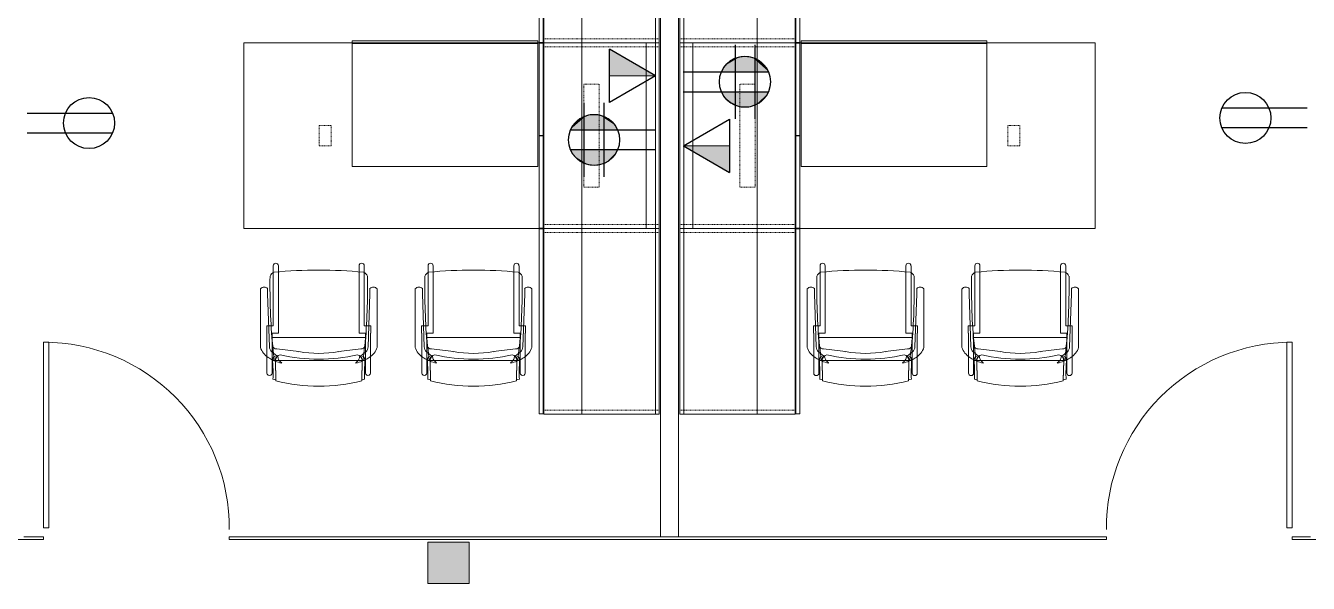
# Model space of a CAD drawing. Header units: inches. Extents: x 0 to 1865, y 0 to 1094.
# Drawn here: x 215 to 463.7, y 853.5 to 961.6 of the extents above; entities that cross this region are included whole.
import ezdxf

# ---------------------------------------------------------------- set-up
doc = ezdxf.new("R2010")
doc.units = ezdxf.units.IN
doc.header["$MEASUREMENT"] = 0
doc.linetypes.add('Dash', pattern=[0.25, 0.125, -0.125])
for name, color, linetype, lineweight in [('A-ANNO-NOTE', 131, 'Continuous', 9), ('A-DOOR', 31, 'Continuous', 13), ('A-WALL', 113, 'Continuous', 13), ('I-FURN', 30, 'Continuous', 9), ('I-FURN-PNLS', 30, 'Continuous', 9), ('I-WALL', 2, 'Continuous', 13), ('S-COLS', 52, 'Continuous', 13)]:
    doc.layers.add(name, color=color, linetype=linetype, lineweight=lineweight)

# ---------------------------------------------------------------- blocks, each defined once
blk = doc.blocks.new('Concrete-Rectangular-Column - 8x8-7061903-Level 05 POWER _ SIGNAL')
at = {"layer": 'S-COLS', "lineweight": 9}
blk.add_hatch(color=7, dxfattribs=at).paths.add_polyline_path([(4, -4), (4, 4), (-4, 4), (-4, -4)], flags=0)
at = {"layer": 'S-COLS', "color": 8, "lineweight": 20}
for p, q in [((4, 4), (-4, 4)), ((-4, 4), (-4, -4)), ((4, -4), (4, 4)), ((-4, -4), (4, -4))]:
    blk.add_line(p, q, dxfattribs=at)
blk = doc.blocks.new('F - EXECUTIVE DESK 2 - F - EXECUTIVE DESK 2-V19-Level 05 POWER _ SIGNAL')
at = {"layer": 'I-FURN'}
for p, q in [((59.5, 36.37), (23.5, 36.37)), ((23.5, 36), (23.5, 36.37)), ((23.5, 36.37), (23.5, 36.17)), ((23.5, 36), (23.5, 36.18)), ((23.5, 36.18), (23.5, 36.13)), ((23.5, 36.1), (23.5, 36)), ((23.5, 36.08), (23.5, 36.02)), ((23.5, 36), (23.5, 35.87)), ((23.5, 35.87), (23.5, 36)), ((23.5, 35.93), (23.5, 35.99)), ((23.5, 35.99), (23.5, 35.87)), ((23.5, 35.87), (23.5, 35.93)), ((23.5, 12), (23.5, 35.87)), ((23.5, 35.87), (59.5, 35.87)), ((23.5, 35.87), (59.5, 35.87)), ((23.5, 35.86), (23.5, 12)), ((59.5, 36.17), (59.5, 36.37)), ((59.5, 36.37), (59.5, 36)), ((59.5, 36.13), (59.5, 36.18)), ((59.5, 36.18), (59.5, 36)), ((59.5, 36), (59.5, 36.1)), ((59.5, 36.02), (59.5, 36.08)), ((59.5, 36), (59.5, 35.87)), ((59.5, 35.87), (59.5, 36)), ((59.5, 35.87), (59.5, 35.99)), ((59.5, 35.99), (59.5, 35.93)), ((59.5, 35.93), (59.5, 35.87)), ((59.5, 35.87), (59.5, 12)), ((59.5, 12), (59.5, 35.86)), ((59.5, 12), (23.5, 12)), ((59.5, 12), (23.5, 12))]:
    blk.add_line(p, q, dxfattribs=at)
at = {"layer": 'I-FURN-PNLS'}
for p, q in [((0, 72), (0, 0)), ((0, 72), (0, 0)), ((0, 72), (0, 0)), ((0, 72), (0, 0)), ((0, 72), (0, 36)), ((0.75, 0), (0.75, 72)), ((0.75, 0), (0.75, 72)), ((0.75, 0), (0.75, 72)), ((15, 0), (15, 72)), ((22.38, 36), (22.38, 72)), ((22.38, 36), (22.38, 72)), ((22.5, 71.94), (22.5, 36.06)), ((23.25, 36.06), (23.25, 71.94)), ((0, 36), (0.75, 36)), ((0, 36), (0, 0)), ((0.75, 36), (0, 36)), ((0.75, 36), (2.5, 36)), ((2.5, 36), (0.75, 36)), ((15, 36), (2.5, 36)), ((2.5, 36), (2.5, 0)), ((2.5, 36), (15, 36)), ((15, 36), (2.5, 36)), ((80.5, 36), (15, 36)), ((15, 36), (22.38, 36)), ((22.38, 36), (15, 36)), ((22.38, 0), (22.38, 36)), ((22.38, 0), (22.38, 36)), ((22.5, 36.06), (23.25, 36.06)), ((23.25, 35.94), (22.5, 35.94)), ((22.5, 35.94), (22.5, 18.06)), ((23.25, 18.06), (23.25, 35.94)), ((59.5, 36.37), (23.5, 36.37)), ((23.5, 36.37), (23.5, 12)), ((59.5, 12), (59.5, 36.37)), ((80.5, 0), (80.5, 36)), ((22.5, 18.06), (23.25, 18.06)), ((22.5, 17.94), (23.25, 17.94)), ((22.5, 0.06), (22.5, 17.94)), ((23.25, 17.94), (23.25, 0.06)), ((23.5, 12), (59.5, 12)), ((0, 0), (15, 0)), ((0, 0), (0.75, 0)), ((0.75, 0), (2.5, 0)), ((2.5, 0), (15, 0)), ((15, 0), (22.38, 0)), ((23.25, 0.06), (22.5, 0.06)), ((0, 0), (0.75, 0)), ((0, 0), (0.75, 0)), ((0, 0), (0, -36)), ((0, 0), (0.75, 0)), ((0, -36), (0, 0)), ((0, 0), (0, -36)), ((15, 0), (0, 0)), ((0.75, 0), (2.5, 0)), ((0.75, -36), (0.75, 0)), ((2.5, 0), (15, 0)), ((2.5, 0), (15, 0)), ((15, 0), (80.5, 0)), ((15, 0), (22.38, 0)), ((15, -36), (15, 0)), ((22.38, -36), (22.38, 0)), ((22.38, 0), (22.38, -36)), ((22.5, -0.06), (23.25, -0.06)), ((22.5, -35.94), (22.5, -0.06)), ((23.25, -0.06), (23.25, -35.94)), ((0, -36), (15, -36)), ((15, -36), (0, -36)), ((0, -36), (15, -36)), ((15, -36), (22.38, -36)), ((22.38, -36), (15, -36)), ((23.25, -35.94), (22.5, -35.94))]:
    blk.add_line(p, q, dxfattribs=at)
at = {"layer": 'I-FURN-PNLS', "linetype": 'Dash'}
for p, q in [((0, 0), (0, 72)), ((0, 36), (0, 72)), ((22.38, 36), (22.38, 72)), ((22.5, 36.06), (22.5, 71.94)), ((0, 36.75), (0.75, 36.75)), ((0, 0), (0, 36)), ((0, 35.25), (0.75, 35.25)), ((0.75, 36.75), (15, 36.75)), ((0.75, 35.25), (2.5, 35.25)), ((2.5, 35.25), (15, 35.25)), ((15, 36.75), (22.38, 36.75)), ((15, 35.25), (22.38, 35.25)), ((22.38, 0), (22.38, 36)), ((22.5, 18.06), (22.5, 35.94)), ((11.63, 28), (11.63, 8)), ((14.63, 28), (11.63, 28)), ((14.63, 8), (14.63, 28)), ((63.57, 19.97), (65.93, 19.97)), ((63.57, 16.03), (63.57, 19.97)), ((65.93, 19.97), (65.93, 16.03)), ((22.5, 17.94), (22.5, 0.06)), ((65.93, 16.03), (63.57, 16.03)), ((11.63, 8), (14.63, 8)), ((0, 0.75), (0.75, 0.75)), ((0.75, 0.75), (2.5, 0.75)), ((2.5, 0.75), (15, 0.75)), ((15, 0.75), (22.38, 0.75)), ((22.38, 0), (22.38, -36)), ((0, 0), (0, -36)), ((0, -0.75), (15, -0.75)), ((15, -0.75), (22.38, -0.75)), ((22.5, -0.06), (22.5, -35.94)), ((0, -35.25), (15, -35.25)), ((15, -35.25), (22.38, -35.25))]:
    blk.add_line(p, q, dxfattribs=at)
blk = doc.blocks.new('F-Haworth_Chair_X99-Seminar - X99 Seminar Chair with Glides-V20-Level 05 POWER _ SIGNAL')
at = {"layer": 'I-FURN'}
for p, q in [((-8.82, 9.44), (-8.82, 10.78)), ((-7.83, 10.78), (-7.83, 9.57)), ((7.83, 9.57), (7.83, 10.78)), ((8.82, 10.78), (8.82, 9.44)), ((-8.82, 8.85), (-8.82, 9.44)), ((-8.82, -0.89), (-8.82, 8.84)), ((-7.83, 9.57), (-7.83, -2.27)), ((7.83, -2.27), (7.83, 9.57)), ((8.82, 9.44), (8.82, -0.89)), ((-11.32, 5.48), (-11.3, 6.32)), ((-11.32, -5.06), (-11.32, 5.48)), ((-9.92, 6.36), (-9.92, 5.36)), ((-9.92, 5.36), (-9.57, -4.97)), ((9.57, -4.97), (9.92, 5.36)), ((9.92, 5.36), (9.92, 6.36)), ((11.3, 6.32), (11.32, 5.48)), ((11.32, 5.48), (11.32, -5.06)), ((-10.07, -0.89), (-9.71, -0.89)), ((-10.07, -2.27), (-10.07, -0.89)), ((-10.04, -2.27), (-10.07, -2.27)), ((-10.04, -4.99), (-10.04, -2.27)), ((-9.71, -0.89), (-9.2, -0.89)), ((-9.2, -0.89), (-8.82, -0.89)), ((-9.04, -2.27), (-9.04, -3.12)), ((-7.83, -2.27), (-9.04, -2.27)), ((9.04, -2.27), (7.83, -2.27)), ((8.82, -0.89), (9.2, -0.89)), ((9.04, -3.12), (9.04, -2.27)), ((9.2, -0.89), (9.71, -0.89)), ((9.71, -0.89), (10.07, -0.89)), ((10.04, -2.27), (10.04, -4.99)), ((10.07, -2.27), (10.04, -2.27)), ((10.07, -0.89), (10.07, -2.27)), ((-9.07, -3.12), (9.07, -3.12)), ((-9.07, -3.2), (-9.07, -3.12)), ((-8.9, -4.8), (-9.07, -3.2)), ((-9.04, -3.12), (-9.04, -3.43)), ((-9.04, -3.43), (-9.04, -3.62)), ((-9.04, -3.62), (-9.04, -5.99)), ((-8.88, -4.99), (-8.89, -4.91)), ((8.89, -4.91), (8.88, -4.99)), ((9.07, -3.2), (8.9, -4.8)), ((9.04, -3.43), (9.04, -3.12)), ((9.04, -3.62), (9.04, -3.43)), ((9.04, -5.99), (9.04, -3.62)), ((9.07, -3.12), (9.07, -3.2)), ((-10.04, -6.81), (-10.04, -5)), ((-10.04, -10.02), (-10.04, -6.81)), ((-9.13, -5.92), (-8.07, -6.77)), ((-9.04, -5.99), (-9.04, -7.4)), ((-9.04, -7.4), (-9.04, -10.02)), ((-8.75, -6.22), (-8.88, -4.99)), ((-8.68, -6.87), (-8.75, -6.22)), ((-8.62, -7.42), (-8.68, -6.87)), ((-8.6, -7.6), (-8.62, -7.43)), ((-8.61, -6.81), (-8.23, -6.95)), ((-8.03, -6.81), (-7.95, -6.87)), ((7.95, -6.87), (8.03, -6.81)), ((8.07, -6.77), (9.13, -5.92)), ((8.23, -6.95), (8.61, -6.81)), ((8.62, -7.43), (8.6, -7.6)), ((8.68, -6.87), (8.62, -7.42)), ((8.75, -6.22), (8.68, -6.87)), ((8.88, -4.99), (8.75, -6.22)), ((9.04, -7.4), (9.04, -5.99)), ((9.04, -10.02), (9.04, -7.4)), ((10.04, -5), (10.04, -6.81)), ((10.04, -6.81), (10.04, -10.02)), ((-8.49, -7.6), (-8.56, -7.6)), ((-8.42, -7.57), (-8.34, -11.37)), ((-8.34, -11.52), (-8.42, -7.57)), ((-7.65, -7.6), (-8.4, -7.6)), ((7.65, -7.6), (-7.65, -7.6)), ((-7.18, -7.99), (-7.21, -8.13)), ((7.21, -8.13), (7.18, -7.99)), ((8.4, -7.6), (7.65, -7.6)), ((8.34, -11.37), (8.42, -7.57)), ((8.42, -7.57), (8.34, -11.52)), ((8.56, -7.6), (8.49, -7.6))]:
    blk.add_line(p, q, dxfattribs=at)
for centre, radius, start, end in [((-8.32, 10.78), 0.495, 0, 180), ((0, -75.01), 84.96, 84.1475, 95.8525), ((8.32, 10.78), 0.495, 0, 180), ((-8.21, 8.28), 1.31, 110.0433, 159.9567), ((144.06, 7.32), 153.52, 179.4749, 184.5213), ((8.21, 8.28), 1.31, 20.0433, 69.9567), ((-144.06, 7.32), 153.52, 355.4787, 0.5251), ((-10.58, 5.68), 0.956, 45.8901, 138.1099), ((10.58, 5.68), 0.956, 41.8901, 134.1099), ((-8.18, -4.9), 1.39, 182.8013, 227.1078), ((-8.24, -4.59), 0.763, 194.2338, 275.7662), ((8.24, -4.59), 0.763, 264.2338, 345.7662), ((8.18, -4.9), 1.39, 312.8922, 357.1987), ((-7.87, -3.92), 3.63, 198.1789, 238.0478), ((-4.71, 1.15), 9.61, 238.0478, 243.9964), ((-5.2, -7.86), 3.74, 170.0936, 184.0143), ((-8.28, -7.33), 0.613, 122.5427, 170.0936), ((-7.37, -7.55), 1.05, 95.9554, 181.1786), ((-7.37, -7.55), 1.05, 145.2002, 181.1786), ((-11.32, -48.08), 42.84, 79.9767, 85.7699), ((-6.55, -6.76), 1.38, 185.0878, 212.4248), ((0, 26.49), 33.83, 257.2285, 282.7715), ((0, 15.97), 22.19, 259.9767, 280.0233), ((11.32, -48.08), 42.84, 94.2301, 100.0233), ((7.37, -7.55), 1.05, 358.8214, 84.0446), ((6.55, -6.76), 1.38, 327.5752, 354.9122), ((7.37, -7.55), 1.05, 358.8214, 34.7998), ((8.28, -7.33), 0.613, 9.9064, 57.4573), ((5.2, -7.86), 3.74, 355.9857, 9.9064), ((4.71, 1.15), 9.61, 296.0036, 301.9522), ((7.87, -3.92), 3.63, 301.9522, 341.8211), ((-36.06, -10.03), 27.2, 357.4882, 4.0143), ((-4.71, 1.15), 9.61, 243.9964, 246.4906), ((-4.71, 1.15), 9.61, 246.6393, 247.073), ((-4.71, 1.15), 9.61, 247.2631, 254.9334), ((-6.55, -6.76), 1.38, 214.0187, 242.9497), ((6.55, -6.76), 1.38, 297.0503, 311.5158), ((4.71, 1.15), 9.61, 285.0666, 292.7369), ((6.55, -6.76), 1.38, 311.5158, 325.9813), ((4.71, 1.15), 9.61, 292.927, 293.3607), ((4.71, 1.15), 9.61, 293.5094, 296.0036), ((36.06, -10.03), 27.2, 175.9857, 182.5118), ((-9.54, -10.02), 0.498, 180, 0), ((0, 20.73), 33.17, 254.4478, 255.4234), ((0, 20.29), 32.89, 255.304, 284.6925), ((0, 20.73), 33.17, 284.5766, 285.5522), ((9.54, -10.02), 0.498, 180, 0)]:
    blk.add_arc(centre, radius, start, end, dxfattribs=at)
blk = doc.blocks.new('F-Haworth_Chair_X99-Seminar - X99 Seminar Chair with Glides-V21-Level 05 POWER _ SIGNAL')
at = {"layer": 'I-FURN'}
for p, q in [((-8.82, 9.44), (-8.82, 10.78)), ((-7.83, 10.78), (-7.83, 9.57)), ((7.83, 9.57), (7.83, 10.78)), ((8.82, 10.78), (8.82, 9.44)), ((-8.82, -0.89), (-8.82, 9.44)), ((-7.83, 9.57), (-7.83, -2.27)), ((7.83, -2.27), (7.83, 9.57)), ((8.82, 9.44), (8.82, -0.89)), ((-11.32, 5.48), (-11.3, 6.32)), ((-11.32, -5.06), (-11.32, 5.48)), ((-9.92, 6.36), (-9.92, 5.36)), ((-9.92, 5.36), (-9.57, -4.97)), ((9.57, -4.97), (9.92, 5.36)), ((9.92, 5.36), (9.92, 6.36)), ((11.3, 6.32), (11.32, 5.48)), ((11.32, 5.48), (11.32, -5.06)), ((-10.07, -0.89), (-9.71, -0.89)), ((-10.07, -2.27), (-10.07, -0.89)), ((-10.04, -2.27), (-10.07, -2.27)), ((-10.04, -4.99), (-10.04, -2.27)), ((-9.71, -0.89), (-9.2, -0.89)), ((-9.2, -0.89), (-8.82, -0.89)), ((-9.04, -2.27), (-9.04, -3.12)), ((-7.83, -2.27), (-9.04, -2.27)), ((9.04, -2.27), (7.83, -2.27)), ((8.82, -0.89), (9.2, -0.89)), ((9.04, -3.12), (9.04, -2.27)), ((9.2, -0.89), (9.71, -0.89)), ((9.71, -0.89), (10.07, -0.89)), ((10.04, -2.27), (10.04, -4.99)), ((10.07, -2.27), (10.04, -2.27)), ((10.07, -0.89), (10.07, -2.27)), ((-9.07, -3.12), (9.07, -3.12)), ((-9.07, -3.2), (-9.07, -3.12)), ((-8.9, -4.8), (-9.07, -3.2)), ((-9.04, -3.12), (-9.04, -3.43)), ((-9.04, -3.43), (-9.04, -3.62)), ((-9.04, -3.62), (-9.04, -5.99)), ((-8.88, -4.99), (-8.89, -4.91)), ((8.89, -4.91), (8.88, -4.99)), ((9.07, -3.2), (8.9, -4.8)), ((9.04, -3.43), (9.04, -3.12)), ((9.04, -3.62), (9.04, -3.43)), ((9.04, -5.99), (9.04, -3.62)), ((9.07, -3.12), (9.07, -3.2)), ((-10.04, -6.81), (-10.04, -5)), ((-10.04, -10.02), (-10.04, -6.81)), ((-9.13, -5.92), (-8.07, -6.77)), ((-9.04, -5.99), (-9.04, -7.4)), ((-9.04, -7.4), (-9.04, -10.02)), ((-8.75, -6.22), (-8.88, -4.99)), ((-8.68, -6.87), (-8.75, -6.22)), ((-8.62, -7.42), (-8.68, -6.87)), ((-8.6, -7.6), (-8.62, -7.43)), ((-8.61, -6.81), (-8.23, -6.95)), ((-8.03, -6.81), (-7.95, -6.87)), ((7.95, -6.87), (8.03, -6.81)), ((8.07, -6.77), (9.13, -5.92)), ((8.23, -6.95), (8.61, -6.81)), ((8.62, -7.43), (8.6, -7.6)), ((8.68, -6.87), (8.62, -7.42)), ((8.75, -6.22), (8.68, -6.87)), ((8.88, -4.99), (8.75, -6.22)), ((9.04, -7.4), (9.04, -5.99)), ((9.04, -10.02), (9.04, -7.4)), ((10.04, -5), (10.04, -6.81)), ((10.04, -6.81), (10.04, -10.02)), ((-8.49, -7.6), (-8.56, -7.6)), ((-8.42, -7.57), (-8.34, -11.37)), ((-8.34, -11.52), (-8.42, -7.57)), ((-7.65, -7.6), (-8.4, -7.6)), ((7.65, -7.6), (-7.65, -7.6)), ((-7.18, -7.99), (-7.21, -8.13)), ((7.21, -8.13), (7.18, -7.99)), ((8.4, -7.6), (7.65, -7.6)), ((8.34, -11.37), (8.42, -7.57)), ((8.42, -7.57), (8.34, -11.52)), ((8.56, -7.6), (8.49, -7.6))]:
    blk.add_line(p, q, dxfattribs=at)
for centre, radius, start, end in [((-8.32, 10.78), 0.495, 0, 180), ((0, -75.01), 84.96, 84.1475, 95.8525), ((8.32, 10.78), 0.495, 0, 180), ((-8.21, 8.28), 1.31, 110.0433, 159.9567), ((144.06, 7.32), 153.52, 179.4749, 184.5213), ((8.21, 8.28), 1.31, 20.0433, 69.9567), ((-144.06, 7.32), 153.52, 355.4787, 0.5251), ((-10.58, 5.68), 0.956, 45.8901, 138.1099), ((10.58, 5.68), 0.956, 41.8901, 134.1099), ((-8.18, -4.9), 1.39, 182.8013, 227.1078), ((-8.24, -4.59), 0.763, 194.2338, 275.7662), ((8.24, -4.59), 0.763, 264.2338, 345.7662), ((8.18, -4.9), 1.39, 312.8922, 357.1987), ((-7.87, -3.92), 3.63, 198.1789, 238.0478), ((-4.71, 1.15), 9.61, 238.0478, 243.9964), ((-5.2, -7.86), 3.74, 170.0936, 184.0143), ((-8.28, -7.33), 0.613, 122.5427, 170.0936), ((-7.37, -7.55), 1.05, 95.9554, 181.1786), ((-7.37, -7.55), 1.05, 145.2002, 181.1786), ((-11.32, -48.08), 42.84, 79.9767, 85.7699), ((-6.55, -6.76), 1.38, 185.0878, 199.5533), ((-6.55, -6.76), 1.38, 199.5533, 212.4248), ((0, 26.49), 33.83, 257.2285, 282.7715), ((0, 15.97), 22.19, 259.9767, 280.0233), ((11.32, -48.08), 42.84, 94.2301, 100.0233), ((7.37, -7.55), 1.05, 358.8214, 84.0446), ((6.55, -6.76), 1.38, 327.5752, 340.4467), ((6.55, -6.76), 1.38, 340.4467, 354.9122), ((7.37, -7.55), 1.05, 358.8214, 34.7998), ((8.28, -7.33), 0.613, 9.9064, 57.4573), ((5.2, -7.86), 3.74, 355.9857, 9.9064), ((4.71, 1.15), 9.61, 296.0036, 301.9522), ((7.87, -3.92), 3.63, 301.9522, 341.8211), ((-36.06, -10.03), 27.2, 357.4882, 4.0143), ((-4.71, 1.15), 9.61, 243.9964, 246.4906), ((-4.71, 1.15), 9.61, 246.6393, 247.073), ((-4.71, 1.15), 9.61, 247.2631, 254.9334), ((-6.55, -6.76), 1.38, 214.0187, 228.4842), ((-6.55, -6.76), 1.38, 228.4842, 242.9497), ((6.55, -6.76), 1.38, 297.0503, 325.9813), ((4.71, 1.15), 9.61, 285.0666, 292.7369), ((4.71, 1.15), 9.61, 292.927, 293.3607), ((4.71, 1.15), 9.61, 293.5094, 296.0036), ((36.06, -10.03), 27.2, 175.9857, 182.5118), ((-9.54, -10.02), 0.498, 180, 0), ((0, 20.73), 33.17, 254.4478, 255.4234), ((0, 20.29), 32.89, 255.304, 284.6925), ((0, 20.73), 33.17, 284.5766, 285.5522), ((9.54, -10.02), 0.498, 180, 0)]:
    blk.add_arc(centre, radius, start, end, dxfattribs=at)
blk = doc.blocks.new('F - EXECUTIVE DESK 2 - F - EXECUTIVE DESK 2-V22-Level 05 POWER _ SIGNAL')
at = {"layer": 'I-FURN'}
for p, q in [((23.5, -35.87), (23.5, -12)), ((23.5, -12), (23.5, -35.86)), ((23.5, -12), (59.5, -12)), ((23.5, -12), (59.5, -12)), ((59.5, -35.86), (59.5, -12)), ((59.5, -12), (59.5, -35.87)), ((23.5, -35.87), (23.5, -35.99)), ((23.5, -36), (23.5, -35.87)), ((23.5, -35.87), (23.5, -36)), ((23.5, -35.93), (23.5, -35.87)), ((59.5, -35.87), (23.5, -35.87)), ((59.5, -35.87), (23.5, -35.87)), ((23.5, -35.99), (23.5, -35.93)), ((23.5, -36), (23.5, -36.1)), ((23.5, -36.37), (23.5, -36)), ((23.5, -36.18), (23.5, -36)), ((23.5, -36.02), (23.5, -36.08)), ((23.5, -36.13), (23.5, -36.18)), ((23.5, -36.17), (23.5, -36.37)), ((23.5, -36.37), (59.5, -36.37)), ((59.5, -35.87), (59.5, -35.93)), ((59.5, -36), (59.5, -35.87)), ((59.5, -35.87), (59.5, -36)), ((59.5, -35.99), (59.5, -35.87)), ((59.5, -35.93), (59.5, -35.99)), ((59.5, -36), (59.5, -36.18)), ((59.5, -36), (59.5, -36.37)), ((59.5, -36.1), (59.5, -36)), ((59.5, -36.08), (59.5, -36.02)), ((59.5, -36.18), (59.5, -36.13)), ((59.5, -36.37), (59.5, -36.17))]:
    blk.add_line(p, q, dxfattribs=at)
at = {"layer": 'I-FURN-PNLS'}
for p, q in [((0, 36), (15, 36)), ((0, 0), (0, 36)), ((0, 36), (0, 0)), ((15, 36), (0, 36)), ((0, 36), (15, 36)), ((0, 0), (0, 36)), ((0.75, 36), (0.75, 0)), ((15, 36), (22.38, 36)), ((22.38, 36), (15, 36)), ((15, 36), (15, 0)), ((22.38, 36), (22.38, 0)), ((22.38, 0), (22.38, 36)), ((22.5, 35.94), (22.5, 0.06)), ((23.25, 35.94), (22.5, 35.94)), ((23.25, 0.06), (23.25, 35.94)), ((0, 0), (0.75, 0)), ((0, -72), (0, 0)), ((0, 0), (0.75, 0)), ((0, -72), (0, 0)), ((0, 0), (0.75, 0)), ((15, 0), (0, 0)), ((0.75, 0), (0.75, -72)), ((0.75, 0), (0.75, -72)), ((0.75, 0), (2.5, 0)), ((2.5, -36), (2.5, 0)), ((2.5, 0), (15, 0)), ((2.5, 0), (15, 0)), ((15, 0), (80.5, 0)), ((15, 0), (22.38, 0)), ((22.38, 0), (22.38, -36)), ((22.5, 0.06), (23.25, 0.06)), ((80.5, 0), (80.5, -36)), ((0, 0), (15, 0)), ((0, -72), (0, 0)), ((0, -72), (0, 0)), ((0, 0), (0.75, 0)), ((0, -36), (0, 0)), ((0.75, 0), (0.75, -72)), ((0.75, 0), (2.5, 0)), ((2.5, 0), (15, 0)), ((15, 0), (15, -72)), ((15, 0), (22.38, 0)), ((22.38, 0), (22.38, -36)), ((23.25, -0.06), (22.5, -0.06)), ((22.5, -0.06), (22.5, -17.94)), ((23.25, -17.94), (23.25, -0.06)), ((23.5, -36.37), (23.5, -12)), ((23.5, -12), (59.5, -12)), ((59.5, -12), (59.5, -36.37)), ((22.5, -17.94), (23.25, -17.94)), ((22.5, -18.06), (23.25, -18.06)), ((22.5, -35.94), (22.5, -18.06)), ((23.25, -18.06), (23.25, -35.94)), ((0, -36), (0.75, -36)), ((0, -72), (0, -36)), ((0.75, -36), (0, -36)), ((0.75, -36), (2.5, -36)), ((2.5, -36), (0.75, -36)), ((15, -36), (2.5, -36)), ((2.5, -36), (15, -36)), ((15, -36), (2.5, -36)), ((80.5, -36), (15, -36)), ((15, -36), (22.38, -36)), ((22.38, -36), (15, -36)), ((22.38, -36), (22.38, -72)), ((22.38, -36), (22.38, -72)), ((23.25, -35.94), (22.5, -35.94)), ((22.5, -36.06), (23.25, -36.06)), ((22.5, -71.94), (22.5, -36.06)), ((23.25, -36.06), (23.25, -71.94)), ((59.5, -36.37), (23.5, -36.37))]:
    blk.add_line(p, q, dxfattribs=at)
at = {"layer": 'I-FURN-PNLS', "linetype": 'Dash'}
for p, q in [((0, 0), (0, 36)), ((0, 35.25), (15, 35.25)), ((15, 35.25), (22.38, 35.25)), ((22.38, 0), (22.38, 36)), ((22.5, 0.06), (22.5, 35.94)), ((0, 0.75), (15, 0.75)), ((0, 0), (0, -72)), ((15, 0.75), (22.38, 0.75)), ((22.38, 0), (22.38, -36)), ((0, 0), (0, -36)), ((0, -0.75), (0.75, -0.75)), ((0.75, -0.75), (2.5, -0.75)), ((2.5, -0.75), (15, -0.75)), ((15, -0.75), (22.38, -0.75)), ((22.5, -17.94), (22.5, -0.06)), ((11.63, -8), (14.63, -8)), ((11.63, -28), (11.63, -8)), ((14.63, -8), (14.63, -28)), ((63.57, -16.03), (63.57, -19.97)), ((65.93, -16.03), (63.57, -16.03)), ((65.93, -19.97), (65.93, -16.03)), ((22.5, -18.06), (22.5, -35.94)), ((63.57, -19.97), (65.93, -19.97)), ((14.63, -28), (11.63, -28)), ((0, -35.25), (0.75, -35.25)), ((0, -36), (0, -72)), ((0, -36.75), (0.75, -36.75)), ((0.75, -35.25), (2.5, -35.25)), ((0.75, -36.75), (15, -36.75)), ((2.5, -35.25), (15, -35.25)), ((15, -35.25), (22.38, -35.25)), ((15, -36.75), (22.38, -36.75)), ((22.38, -36), (22.38, -72)), ((22.5, -36.06), (22.5, -71.94))]:
    blk.add_line(p, q, dxfattribs=at)
blk = doc.blocks.new('F-Haworth_Chair_X99-Seminar - X99 Seminar Chair with Glides-V23-Level 05 POWER _ SIGNAL')
at = {"layer": 'I-FURN'}
for p, q in [((-10.04, 10.02), (-10.04, 6.81)), ((-9.04, 7.4), (-9.04, 10.02)), ((-8.34, 11.52), (-8.42, 7.57)), ((-8.42, 7.57), (-8.34, 11.37)), ((8.42, 7.57), (8.34, 11.52)), ((8.34, 11.37), (8.42, 7.57)), ((9.04, 10.02), (9.04, 7.4)), ((10.04, 6.81), (10.04, 10.02)), ((-8.6, 7.6), (-8.62, 7.43)), ((-8.49, 7.6), (-8.56, 7.6)), ((-7.65, 7.6), (-8.4, 7.6)), ((7.65, 7.6), (-7.65, 7.6)), ((-7.18, 7.99), (-7.21, 8.13)), ((7.21, 8.13), (7.18, 7.99)), ((8.4, 7.6), (7.65, 7.6)), ((8.56, 7.6), (8.49, 7.6)), ((8.62, 7.43), (8.6, 7.6)), ((-11.32, 5.06), (-11.32, -5.48)), ((-10.04, 6.81), (-10.04, 5)), ((-10.04, 4.99), (-10.04, 2.27)), ((-9.13, 5.92), (-8.07, 6.77)), ((-9.04, 5.99), (-9.04, 7.4)), ((-9.04, 3.62), (-9.04, 5.99)), ((-8.88, 4.99), (-8.89, 4.91)), ((-8.75, 6.22), (-8.88, 4.99)), ((-8.68, 6.87), (-8.75, 6.22)), ((-8.62, 7.42), (-8.68, 6.87)), ((-8.61, 6.81), (-8.23, 6.95)), ((-8.03, 6.81), (-7.95, 6.87)), ((7.95, 6.87), (8.03, 6.81)), ((8.07, 6.77), (9.13, 5.92)), ((8.23, 6.95), (8.61, 6.81)), ((8.68, 6.87), (8.62, 7.42)), ((8.75, 6.22), (8.68, 6.87)), ((8.88, 4.99), (8.75, 6.22)), ((8.89, 4.91), (8.88, 4.99)), ((9.04, 7.4), (9.04, 5.99)), ((9.04, 5.99), (9.04, 3.62)), ((10.04, 5), (10.04, 6.81)), ((10.04, 2.27), (10.04, 4.99)), ((11.32, -5.48), (11.32, 5.06)), ((-9.92, -5.36), (-9.57, 4.97)), ((-8.9, 4.8), (-9.07, 3.2)), ((-9.07, 3.2), (-9.07, 3.12)), ((-9.07, 3.12), (9.07, 3.12)), ((-9.04, 3.43), (-9.04, 3.62)), ((-9.04, 3.12), (-9.04, 3.43)), ((-9.04, 2.27), (-9.04, 3.12)), ((9.07, 3.2), (8.9, 4.8)), ((9.04, 3.62), (9.04, 3.43)), ((9.04, 3.43), (9.04, 3.12)), ((9.04, 3.12), (9.04, 2.27)), ((9.07, 3.12), (9.07, 3.2)), ((9.57, 4.97), (9.92, -5.36)), ((-10.04, 2.27), (-10.07, 2.27)), ((-10.07, 2.27), (-10.07, 0.89)), ((-10.07, 0.89), (-9.71, 0.89)), ((-9.71, 0.89), (-9.2, 0.89)), ((-9.2, 0.89), (-8.82, 0.89)), ((-7.83, 2.27), (-9.04, 2.27)), ((-8.82, 0.89), (-8.82, -9.44)), ((-7.83, -9.57), (-7.83, 2.27)), ((9.04, 2.27), (7.83, 2.27)), ((7.83, 2.27), (7.83, -9.57)), ((8.82, 0.89), (9.2, 0.89)), ((8.82, -9.44), (8.82, 0.89)), ((9.2, 0.89), (9.71, 0.89)), ((9.71, 0.89), (10.07, 0.89)), ((10.07, 2.27), (10.04, 2.27)), ((10.07, 0.89), (10.07, 2.27)), ((-11.32, -5.48), (-11.3, -6.32)), ((-9.92, -6.36), (-9.92, -5.36)), ((9.92, -5.36), (9.92, -6.36)), ((11.3, -6.32), (11.32, -5.48)), ((-8.82, -9.44), (-8.82, -10.78)), ((-7.83, -10.78), (-7.83, -9.57)), ((7.83, -9.57), (7.83, -10.78)), ((8.82, -10.78), (8.82, -9.44))]:
    blk.add_line(p, q, dxfattribs=at)
for centre, radius, start, end in [((0, -20.29), 32.89, 75.3075, 104.696), ((-9.54, 10.02), 0.498, 360, 180), ((-36.06, 10.03), 27.2, 355.9857, 2.5118), ((0, -20.73), 33.17, 104.5766, 105.5522), ((0, -20.73), 33.17, 74.4478, 75.4234), ((36.06, 10.03), 27.2, 177.4882, 184.0143), ((9.54, 10.02), 0.498, 360, 180), ((-4.71, -1.15), 9.61, 116.0036, 121.9522), ((-5.2, 7.86), 3.74, 175.9857, 189.9064), ((-4.71, -1.15), 9.61, 113.5094, 116.0036), ((-4.71, -1.15), 9.61, 112.927, 113.3607), ((-4.71, -1.15), 9.61, 105.0666, 112.7369), ((-7.37, 7.55), 1.05, 178.8214, 214.7998), ((-7.37, 7.55), 1.05, 178.8214, 264.0446), ((-6.55, 6.76), 1.38, 147.5752, 160.4467), ((-6.55, 6.76), 1.38, 117.0503, 145.9813), ((6.55, 6.76), 1.38, 34.0187, 62.9497), ((4.71, -1.15), 9.61, 67.2631, 74.9334), ((7.37, 7.55), 1.05, 275.9554, 1.1786), ((6.55, 6.76), 1.38, 5.0878, 32.4248), ((7.37, 7.55), 1.05, 325.2002, 1.1786), ((4.71, -1.15), 9.61, 66.6393, 67.073), ((4.71, -1.15), 9.61, 63.9964, 66.4906), ((5.2, 7.86), 3.74, 350.0936, 4.0143), ((4.71, -1.15), 9.61, 58.0478, 63.9964), ((-7.87, 3.92), 3.63, 121.9522, 161.8211), ((-8.18, 4.9), 1.39, 132.8922, 177.1987), ((-8.24, 4.59), 0.763, 84.2338, 165.7662), ((-8.28, 7.33), 0.613, 189.9064, 237.4573), ((-11.32, 48.08), 42.84, 274.2301, 280.0233), ((-6.55, 6.76), 1.38, 160.4467, 174.9122), ((0, -26.49), 33.83, 77.2285, 102.7715), ((0, -15.97), 22.19, 79.9767, 100.0233), ((11.32, 48.08), 42.84, 259.9767, 265.7699), ((8.24, 4.59), 0.763, 14.2338, 95.7662), ((8.28, 7.33), 0.613, 302.5427, 350.0936), ((8.18, 4.9), 1.39, 2.8013, 47.1078), ((7.87, 3.92), 3.63, 18.1789, 58.0478), ((144.06, -7.32), 153.52, 175.4787, 180.5251), ((-144.06, -7.32), 153.52, 359.4749, 4.5213), ((-10.58, -5.68), 0.956, 221.8901, 314.1099), ((10.58, -5.68), 0.956, 225.8901, 318.1099), ((-8.21, -8.28), 1.31, 200.0433, 249.9567), ((0, 75.01), 84.96, 264.1475, 275.8525), ((8.21, -8.28), 1.31, 290.0433, 339.9567), ((-8.32, -10.78), 0.495, 180, 360), ((8.32, -10.78), 0.495, 180, 360)]:
    blk.add_arc(centre, radius, start, end, dxfattribs=at)
blk = doc.blocks.new('F-Haworth_Chair_X99-Seminar - X99 Seminar Chair with Glides-V24-Level 05 POWER _ SIGNAL')
at = {"layer": 'I-FURN'}
for p, q in [((-10.04, 10.02), (-10.04, 6.81)), ((-9.04, 7.4), (-9.04, 10.02)), ((-8.34, 11.52), (-8.42, 7.57)), ((-8.42, 7.57), (-8.34, 11.37)), ((8.42, 7.57), (8.34, 11.52)), ((8.34, 11.37), (8.42, 7.57)), ((9.04, 10.02), (9.04, 7.4)), ((10.04, 6.81), (10.04, 10.02)), ((-8.6, 7.6), (-8.62, 7.43)), ((-8.49, 7.6), (-8.56, 7.6)), ((-7.65, 7.6), (-8.4, 7.6)), ((7.65, 7.6), (-7.65, 7.6)), ((-7.18, 7.99), (-7.21, 8.13)), ((7.21, 8.13), (7.18, 7.99)), ((8.4, 7.6), (7.65, 7.6)), ((8.56, 7.6), (8.49, 7.6)), ((8.62, 7.43), (8.6, 7.6)), ((-11.32, 5.06), (-11.32, -5.48)), ((-10.04, 6.81), (-10.04, 5)), ((-10.04, 4.99), (-10.04, 2.27)), ((-9.13, 5.92), (-8.07, 6.77)), ((-9.04, 5.99), (-9.04, 7.4)), ((-9.04, 3.62), (-9.04, 5.99)), ((-8.88, 4.99), (-8.89, 4.91)), ((-8.75, 6.22), (-8.88, 4.99)), ((-8.68, 6.87), (-8.75, 6.22)), ((-8.62, 7.42), (-8.68, 6.87)), ((-8.61, 6.81), (-8.23, 6.95)), ((-8.03, 6.81), (-7.95, 6.87)), ((7.95, 6.87), (8.03, 6.81)), ((8.07, 6.77), (9.13, 5.92)), ((8.23, 6.95), (8.61, 6.81)), ((8.68, 6.87), (8.62, 7.42)), ((8.75, 6.22), (8.68, 6.87)), ((8.88, 4.99), (8.75, 6.22)), ((8.89, 4.91), (8.88, 4.99)), ((9.04, 7.4), (9.04, 5.99)), ((9.04, 5.99), (9.04, 3.62)), ((10.04, 5), (10.04, 6.81)), ((10.04, 2.27), (10.04, 4.99)), ((11.32, -5.48), (11.32, 5.06)), ((-9.92, -5.36), (-9.57, 4.97)), ((-8.9, 4.8), (-9.07, 3.2)), ((-9.07, 3.2), (-9.07, 3.12)), ((-9.07, 3.12), (9.07, 3.12)), ((-9.04, 3.43), (-9.04, 3.62)), ((-9.04, 3.12), (-9.04, 3.43)), ((-9.04, 2.27), (-9.04, 3.12)), ((9.07, 3.2), (8.9, 4.8)), ((9.04, 3.62), (9.04, 3.43)), ((9.04, 3.43), (9.04, 3.12)), ((9.04, 3.12), (9.04, 2.27)), ((9.07, 3.12), (9.07, 3.2)), ((9.57, 4.97), (9.92, -5.36)), ((-10.04, 2.27), (-10.07, 2.27)), ((-10.07, 2.27), (-10.07, 0.89)), ((-10.07, 0.89), (-9.71, 0.89)), ((-9.71, 0.89), (-9.2, 0.89)), ((-9.2, 0.89), (-8.82, 0.89)), ((-7.83, 2.27), (-9.04, 2.27)), ((-8.82, 0.89), (-8.82, -9.44)), ((-7.83, -9.57), (-7.83, 2.27)), ((9.04, 2.27), (7.83, 2.27)), ((7.83, 2.27), (7.83, -9.57)), ((8.82, 0.89), (9.2, 0.89)), ((8.82, -9.44), (8.82, 0.89)), ((9.2, 0.89), (9.71, 0.89)), ((9.71, 0.89), (10.07, 0.89)), ((10.07, 2.27), (10.04, 2.27)), ((10.07, 0.89), (10.07, 2.27)), ((-11.32, -5.48), (-11.3, -6.32)), ((-9.92, -6.36), (-9.92, -5.36)), ((9.92, -5.36), (9.92, -6.36)), ((11.3, -6.32), (11.32, -5.48)), ((-8.82, -9.44), (-8.82, -10.78)), ((-7.83, -10.78), (-7.83, -9.57)), ((7.83, -9.57), (7.83, -10.78)), ((8.82, -10.78), (8.82, -9.44))]:
    blk.add_line(p, q, dxfattribs=at)
for centre, radius, start, end in [((0, -20.29), 32.89, 75.3075, 104.696), ((-9.54, 10.02), 0.498, 360, 180), ((-36.06, 10.03), 27.2, 355.9857, 2.5118), ((0, -20.73), 33.17, 104.5766, 105.5522), ((0, -20.73), 33.17, 74.4478, 75.4234), ((36.06, 10.03), 27.2, 177.4882, 184.0143), ((9.54, 10.02), 0.498, 360, 180), ((-4.71, -1.15), 9.61, 116.0036, 121.9522), ((-5.2, 7.86), 3.74, 175.9857, 189.9064), ((-4.71, -1.15), 9.61, 113.5094, 116.0036), ((-4.71, -1.15), 9.61, 112.927, 113.3607), ((-4.71, -1.15), 9.61, 105.0666, 112.7369), ((-7.37, 7.55), 1.05, 178.8214, 214.7998), ((-7.37, 7.55), 1.05, 178.8214, 264.0446), ((-6.55, 6.76), 1.38, 147.5752, 174.9122), ((-6.55, 6.76), 1.38, 117.0503, 145.9813), ((6.55, 6.76), 1.38, 34.0187, 62.9497), ((4.71, -1.15), 9.61, 67.2631, 74.9334), ((7.37, 7.55), 1.05, 275.9554, 1.1786), ((6.55, 6.76), 1.38, 5.0878, 32.4248), ((7.37, 7.55), 1.05, 325.2002, 1.1786), ((4.71, -1.15), 9.61, 66.6393, 67.073), ((4.71, -1.15), 9.61, 63.9964, 66.4906), ((5.2, 7.86), 3.74, 350.0936, 4.0143), ((4.71, -1.15), 9.61, 58.0478, 63.9964), ((-7.87, 3.92), 3.63, 121.9522, 161.8211), ((-8.18, 4.9), 1.39, 132.8922, 177.1987), ((-8.24, 4.59), 0.763, 84.2338, 165.7662), ((-8.28, 7.33), 0.613, 189.9064, 237.4573), ((-11.32, 48.08), 42.84, 274.2301, 280.0233), ((0, -26.49), 33.83, 77.2285, 102.7715), ((0, -15.97), 22.19, 79.9767, 100.0233), ((11.32, 48.08), 42.84, 259.9767, 265.7699), ((8.24, 4.59), 0.763, 14.2338, 95.7662), ((8.28, 7.33), 0.613, 302.5427, 350.0936), ((8.18, 4.9), 1.39, 2.8013, 47.1078), ((7.87, 3.92), 3.63, 18.1789, 58.0478), ((144.06, -7.32), 153.52, 175.4787, 180.5251), ((-144.06, -7.32), 153.52, 359.4749, 4.5213), ((-10.58, -5.68), 0.956, 221.8901, 314.1099), ((10.58, -5.68), 0.956, 225.8901, 318.1099), ((-8.21, -8.28), 1.31, 200.0433, 249.9567), ((0, 75.01), 84.96, 264.1475, 275.8525), ((8.21, -8.28), 1.31, 290.0433, 339.9567), ((-8.32, -10.78), 0.495, 180, 360), ((8.32, -10.78), 0.495, 180, 360)]:
    blk.add_arc(centre, radius, start, end, dxfattribs=at)
blk = doc.blocks.new('Door - Glass Single - Full Rail - Short Handle-7248472-Level 05 POWER _ SIGNAL')
at = {"layer": 'A-DOOR', "lineweight": 20}
for p, q in [((17, 38), (17, 2)), ((18, 38), (17, 38)), ((18, 2), (18, 38)), ((17, 2), (18, 2))]:
    blk.add_line(p, q, dxfattribs=at)
at = {"layer": 'A-DOOR', "lineweight": 9}
blk.add_arc((18, 2), 36, 90, 180.5, dxfattribs=at)
blk = doc.blocks.new('Door - Glass Single - Full Rail - Short Handle-7248464-Level 05 POWER _ SIGNAL')
at = {"layer": 'A-DOOR', "lineweight": 20}
for p, q in [((17, -2), (18, -2)), ((17, -38), (17, -2)), ((18, -2), (18, -38)), ((18, -38), (17, -38))]:
    blk.add_line(p, q, dxfattribs=at)
at = {"layer": 'A-DOOR', "lineweight": 9}
blk.add_arc((18, -2), 36, 179.5, 270, dxfattribs=at)

msp = doc.modelspace()

# ---------------------------------------------------------------- hatches: boundary and pattern name
at = {"layer": 'A-ANNO-NOTE'}
for points in [[(337.12, 951.91), (328.19, 957.07), (328.19, 951.91)], [(350.05, 953.03), (355.8, 955.52), (350.62, 953.9)], [(358.96, 952.79), (355.8, 955.52), (350.05, 953.03)], [(350.62, 953.9), (355.8, 955.52), (353.47, 955.61)], [(350.62, 953.9), (353.47, 955.61), (351.79, 954.93)], [(350.62, 953.9), (351.79, 954.93), (351.36, 954.63)], [(351.79, 954.93), (353.47, 955.61), (353.09, 955.52)], [(355.42, 955.61), (355.16, 955.66), (353.47, 955.61)], [(355.8, 955.52), (355.42, 955.61), (353.47, 955.61)], [(355.16, 955.66), (355.03, 955.67), (353.73, 955.66)], [(355.03, 955.67), (354.38, 955.71), (353.86, 955.67)], [(358.96, 952.79), (355.92, 955.48), (355.8, 955.52)], [(358.96, 952.79), (356.99, 955), (355.92, 955.48)], [(357.73, 954.46), (357.53, 954.63), (356.99, 955)], [(358.96, 952.79), (357.73, 954.46), (356.99, 955)], [(349.88, 952.67), (358.96, 952.79), (350.05, 953.03)], [(349.88, 952.67), (359.01, 952.67), (358.96, 952.79)], [(358.96, 952.79), (358.19, 954), (357.73, 954.46)], [(358.96, 952.79), (358.9, 952.91), (358.51, 953.59)], [(349.93, 948.72), (358.96, 948.72), (349.88, 948.84)], [(358.96, 948.72), (359.01, 948.84), (349.88, 948.84)], [(350.05, 948.49), (358.84, 948.49), (349.93, 948.72)], [(358.84, 948.49), (358.96, 948.72), (349.93, 948.72)], [(353.47, 945.9), (358.84, 948.49), (350.05, 948.49)], [(350.97, 947.23), (350.05, 948.49), (350.62, 947.62)], [(353.47, 945.9), (350.05, 948.49), (350.97, 947.23)], [(353.47, 945.9), (356.65, 946.33), (358.84, 948.49)], [(356.65, 946.33), (358.27, 947.62), (358.84, 948.49)], [(356.65, 946.33), (357.1, 946.58), (358.27, 947.62)], [(357.1, 946.58), (357.73, 947.05), (358.27, 947.62)], [(358.27, 947.62), (358.51, 947.93), (358.78, 948.37)], [(353.47, 945.9), (350.97, 947.23), (351.47, 946.81)], [(353.47, 945.9), (351.47, 946.81), (351.68, 946.65)], [(353.47, 945.9), (351.68, 946.65), (352.72, 946.12)], [(353.47, 945.9), (355.55, 945.93), (356.65, 946.33)], [(353.73, 945.86), (355.55, 945.93), (353.47, 945.9)], [(355.16, 945.86), (355.55, 945.93), (353.73, 945.86)], [(355.03, 945.84), (355.16, 945.86), (353.73, 945.86)], [(354.38, 945.81), (355.03, 945.84), (353.86, 945.84)], [(355.55, 945.93), (355.92, 946.03), (356.65, 946.33)], [(320.76, 941.65), (329.28, 942.32), (323.74, 944.22)], [(320.76, 941.65), (323.74, 944.22), (322.67, 943.74)], [(320.76, 941.65), (322.67, 943.74), (321.93, 943.2)], [(320.76, 941.65), (321.93, 943.2), (321.47, 942.73)], [(329.28, 942.32), (326.31, 944.32), (323.74, 944.22)], [(323.86, 944.25), (326.31, 944.32), (324.24, 944.35)], [(326.31, 944.32), (324.5, 944.39), (324.24, 944.35)], [(326.31, 944.32), (325.93, 944.39), (324.5, 944.39)], [(325.8, 944.41), (325.28, 944.44), (324.63, 944.41)], [(325.93, 944.39), (325.8, 944.41), (324.63, 944.41)], [(329.28, 942.32), (328.09, 943.52), (326.31, 944.32)], [(328.09, 943.52), (327.42, 943.92), (326.31, 944.32)], [(327.42, 943.92), (326.69, 944.22), (326.31, 944.32)], [(329.28, 942.32), (328.96, 942.73), (328.09, 943.52)], [(328.96, 942.73), (328.4, 943.28), (328.09, 943.52)], [(329.78, 941.41), (320.76, 941.65), (320.65, 941.41)], [(329.78, 941.41), (329.28, 942.32), (320.76, 941.65)], [(320.7, 937.46), (329.78, 937.58), (320.65, 937.58)], [(329.73, 937.46), (329.78, 937.58), (320.7, 937.46)], [(351.47, 933.18), (351.47, 938.34), (342.54, 938.34), (342.89, 938.14)], [(320.82, 937.22), (329.73, 937.46), (320.7, 937.46)], [(329.61, 937.22), (329.73, 937.46), (320.82, 937.22)], [(326.19, 934.64), (320.82, 937.22), (321.39, 936.35)], [(326.19, 934.64), (329.61, 937.22), (320.82, 937.22)], [(326.19, 934.64), (321.39, 936.35), (324.11, 934.67)], [(324.11, 934.67), (321.39, 936.35), (323.01, 935.06)], [(323.01, 935.06), (321.39, 936.35), (322.56, 935.32)], [(322.56, 935.32), (321.39, 936.35), (321.93, 935.79)], [(326.19, 934.64), (327.53, 935.12), (329.61, 937.22)], [(326.19, 934.64), (326.94, 934.85), (327.53, 935.12)], [(327.53, 935.12), (328.19, 935.54), (329.61, 937.22)], [(328.19, 935.54), (329.04, 936.35), (329.61, 937.22)], [(328.19, 935.54), (328.4, 935.7), (328.87, 936.15)], [(325.93, 934.59), (326.19, 934.64), (324.11, 934.67)], [(325.93, 934.59), (324.11, 934.67), (324.5, 934.59)], [(325.8, 934.58), (325.93, 934.59), (324.63, 934.58)], [(325.15, 934.54), (325.8, 934.58), (324.63, 934.58)]]:
    msp.add_hatch(color=256, dxfattribs=at).paths.add_polyline_path(points, flags=0)

# ---------------------------------------------------------------- linework, layer by layer
at = {"layer": 'A-ANNO-NOTE', "lineweight": 30}
for p, q in [((352.53, 957.93), (352.53, 943.58)), ((356.36, 957.93), (356.36, 943.58)), ((337.12, 951.91), (328.19, 957.07)), ((328.19, 946.75), (328.19, 957.07)), ((342.48, 952.67), (359.01, 952.67)), ((337.12, 951.91), (328.19, 946.75)), ((342.48, 948.84), (359.01, 948.84)), ((323.3, 932.32), (323.3, 946.67)), ((327.13, 932.32), (327.13, 946.67)), ((463.45, 945.66), (446.92, 945.66)), ((215.33, 944.67), (231.86, 944.67)), ((215.33, 944.67), (231.86, 944.67)), ((342.54, 938.34), (351.47, 943.5)), ((351.47, 943.5), (351.47, 933.18)), ((215.33, 940.84), (231.86, 940.84)), ((337.18, 941.41), (320.65, 941.41)), ((463.45, 941.83), (446.92, 941.83)), ((463.45, 941.83), (446.92, 941.83)), ((337.18, 937.58), (320.65, 937.58)), ((342.54, 938.34), (351.47, 933.18))]:
    msp.add_line(p, q, dxfattribs=at)
at = {"layer": 'A-ANNO-NOTE'}
for p, q in [((337.12, 951.91), (328.19, 957.07)), ((328.19, 957.07), (328.19, 951.91)), ((349.88, 952.67), (359.01, 952.67)), ((328.19, 951.91), (337.12, 951.91)), ((359.01, 948.84), (349.88, 948.84)), ((320.65, 941.41), (329.78, 941.41)), ((329.78, 937.58), (320.65, 937.58)), ((342.54, 938.34), (351.47, 933.18)), ((351.47, 938.34), (342.54, 938.34)), ((351.47, 933.18), (351.47, 938.34))]:
    msp.add_line(p, q, dxfattribs=at)
at = {"layer": 'A-ANNO-NOTE', "lineweight": 30}
for centre in [(354.45, 950.76), (227.29, 942.76), (451.48, 943.74), (325.21, 939.49)]:
    msp.add_circle(centre, 4.95, dxfattribs=at)
at = {"layer": 'A-ANNO-NOTE'}
for centre, start, end in [((354.45, 950.76), 22.7756, 157.2244), ((354.45, 950.76), 202.7756, 337.2244), ((325.21, 939.49), 22.7756, 157.2244), ((325.21, 939.49), 202.7756, 337.2244)]:
    msp.add_arc(centre, 4.95, start, end, dxfattribs=at)
at = {"layer": 'A-WALL'}
msp.add_line((338.08, 862.5), (341.58, 862.5), dxfattribs=at)
at = {"layer": 'I-WALL'}
for p, q in [((338.08, 1013.5), (338.08, 862.5)), ((341.58, 862.5), (341.58, 1013.5)), ((74.12, 862), (218.49, 862)), ((218.49, 862.5), (214.68, 862.5)), ((218.49, 862), (218.49, 862.5)), ((338.08, 862.5), (254.49, 862.5)), ((254.49, 862.5), (254.49, 862)), ((254.49, 862), (424.52, 862)), ((424.52, 862.5), (341.58, 862.5)), ((424.52, 862), (424.52, 862.5)), ((464.1, 862.5), (460.52, 862.5)), ((460.52, 862.5), (460.52, 862)), ((460.52, 862), (471.31, 862))]:
    msp.add_line(p, q, dxfattribs=at)

# ---------------------------------------------------------------- block references
at = {"layer": 'A-DOOR', "rotation": 180}
msp.add_blockref('Door - Glass Single - Full Rail - Short Handle-7248464-Level 05 POWER _ SIGNAL', (236.49, 862.25), dxfattribs=at)
at = {"layer": 'A-DOOR'}
msp.add_blockref('Door - Glass Single - Full Rail - Short Handle-7248472-Level 05 POWER _ SIGNAL', (442.52, 862.25), dxfattribs=at)
at = {"layer": 'I-FURN', "rotation": 180}
for name, p in [('F - EXECUTIVE DESK 2 - F - EXECUTIVE DESK 2-V22-Level 05 POWER _ SIGNAL', (337.83, 922.31)), ('F-Haworth_Chair_X99-Seminar - X99 Seminar Chair with Glides-V23-Level 05 POWER _ SIGNAL', (271.83, 904.31)), ('F-Haworth_Chair_X99-Seminar - X99 Seminar Chair with Glides-V24-Level 05 POWER _ SIGNAL', (301.83, 904.31))]:
    msp.add_blockref(name, p, dxfattribs=at)
at = {"layer": 'I-FURN'}
for name, p in [('F - EXECUTIVE DESK 2 - F - EXECUTIVE DESK 2-V19-Level 05 POWER _ SIGNAL', (341.83, 922.31)), ('F-Haworth_Chair_X99-Seminar - X99 Seminar Chair with Glides-V21-Level 05 POWER _ SIGNAL', (377.83, 904.31)), ('F-Haworth_Chair_X99-Seminar - X99 Seminar Chair with Glides-V20-Level 05 POWER _ SIGNAL', (407.83, 904.31))]:
    msp.add_blockref(name, p, dxfattribs=at)
at = {"layer": 'S-COLS', "lineweight": 9}
msp.add_blockref('Concrete-Rectangular-Column - 8x8-7061903-Level 05 POWER _ SIGNAL', (297, 857.5), dxfattribs=at)

doc.saveas('drawing.dxf')
